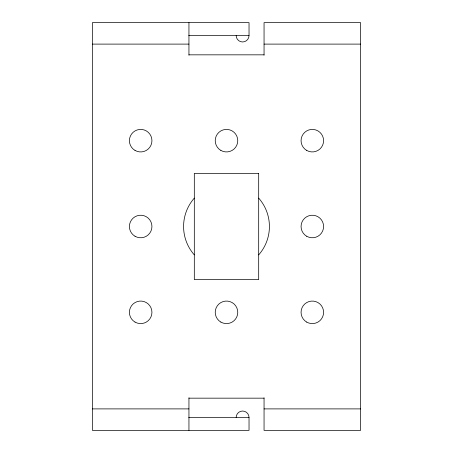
<?xml version="1.0" encoding="UTF-8"?>
<svg xmlns="http://www.w3.org/2000/svg" width="453" height="453" viewBox="0 0 453 453"><rect width="100%" height="100%" fill="white"/><g stroke="black" fill="none" stroke-linecap="round" stroke-linejoin="round"><path stroke-width="0.68" d="M188.754 35.527L249.031 35.527L249.031 22.65L92.389 22.65L92.389 430.35L249.031 430.35L249.031 417.473A6.438 6.438 0 0 0 242.593 411.035A6.438 6.438 0 0 0 236.155 417.473M92.389 44.105L188.946 44.105M264.054 44.105L360.611 44.105M188.946 54.836L264.054 54.836M188.946 398.164L264.054 398.164M92.389 408.895L188.946 408.895M264.054 408.895L360.611 408.895M188.754 417.473L249.031 417.473M264.054 55.204L264.054 22.65L360.611 22.65L360.611 430.35L264.054 430.35L264.054 397.796M188.946 22.65L188.946 55.209M188.946 397.791L188.946 430.35M258.686 198.114A42.916 42.916 0 0 1 258.686 254.886M194.314 254.886A42.916 42.916 0 0 1 194.314 198.114M249.031 35.527A6.438 6.438 0 0 1 242.593 41.965A6.438 6.438 0 0 1 236.155 35.527M258.686 173.391L194.314 173.391L194.314 279.609L258.686 279.609L258.686 173.391M306.698 236.256A11.263 11.263 0 0 0 323.595 226.5A11.263 11.263 0 0 0 306.698 216.744A11.263 11.263 0 0 0 306.698 236.256M306.698 150.424A11.263 11.263 0 0 0 323.595 140.668A11.263 11.263 0 0 0 306.698 130.911A11.263 11.263 0 0 0 306.698 150.424M306.698 322.089A11.263 11.263 0 0 0 323.595 312.332A11.263 11.263 0 0 0 306.698 302.576A11.263 11.263 0 0 0 306.698 322.089M220.866 322.089A11.263 11.263 0 0 0 237.763 312.332A11.263 11.263 0 0 0 220.866 302.576A11.263 11.263 0 0 0 220.866 322.089M135.034 322.089A11.263 11.263 0 0 0 151.936 312.332A11.263 11.263 0 0 0 135.034 302.576A11.263 11.263 0 0 0 135.034 322.089M135.034 236.256A11.263 11.263 0 0 0 151.936 226.5A11.263 11.263 0 0 0 135.034 216.744A11.263 11.263 0 0 0 135.034 236.256M135.034 150.424A11.263 11.263 0 0 0 151.936 140.668A11.263 11.263 0 0 0 135.034 130.911A11.263 11.263 0 0 0 135.034 150.424M220.866 150.424A11.263 11.263 0 0 0 237.763 140.668A11.263 11.263 0 0 0 220.866 130.911A11.263 11.263 0 0 0 220.866 150.424"/></g></svg>
